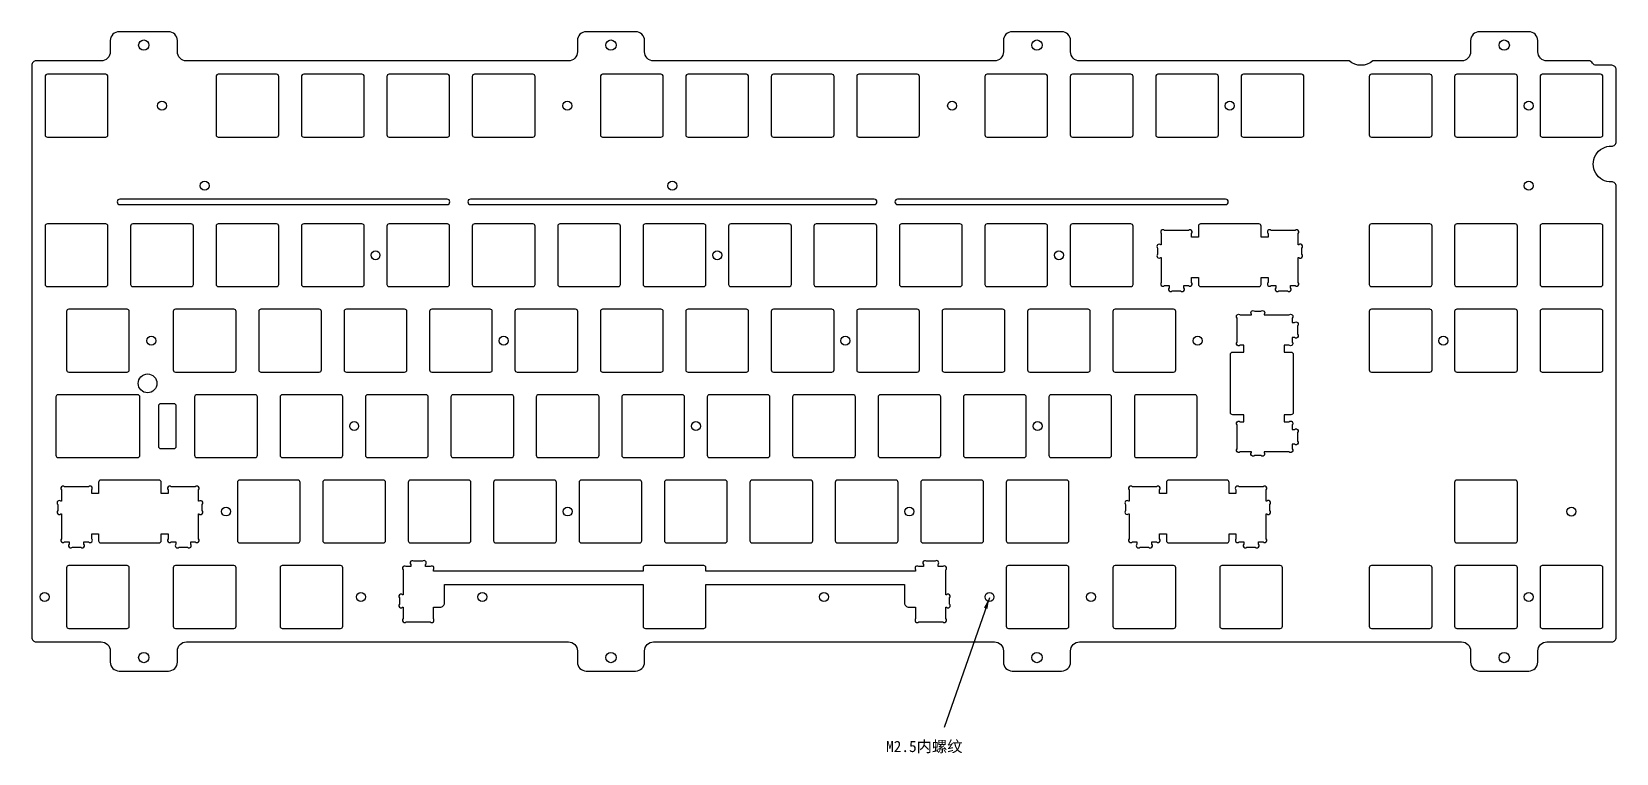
# Model space of a CAD drawing. Header units: millimetres. Extents: x 50 to 403, y 36 to 197.
import ezdxf

# ---------------------------------------------------------------- set-up
doc = ezdxf.new("R2010")
doc.units = ezdxf.units.MM
doc.styles.get("Standard").update_dxf_attribs({"font": 'arial.ttf'})
doc.dimstyles.new('ISO-25', dxfattribs={"dimtxt": 2.5, "dimasz": 2.5, "dimexe": 1.25, "dimexo": 0.625, "dimtad": 1, "dimtxsty": 'Standard', "dimcen": 2.5, "dimadec": 0, "dimazin": 0, "dimtfac": 1, "dimtmove": 0, "dimatfit": 3, "dimfxl": 1, "dimarcsym": 0})

msp = doc.modelspace()

# ---------------------------------------------------------------- linework, layer by layer
msp.add_lwpolyline([(343.69, 190.1), (283.59, 190.1, -0.414214), (281.59, 192.1), (281.59, 194.6, 0.414214), (279.59, 196.6), (268.59, 196.6, 0.414214), (266.59, 194.6), (266.59, 192.1, -0.414214), (264.59, 190.1), (188.59, 190.1, -0.414214), (186.59, 192.1), (186.59, 194.6, 0.414214), (184.59, 196.6), (173.59, 196.6, 0.414214), (171.59, 194.6), (171.59, 192.1, -0.414214), (169.59, 190.1), (84.41, 190.1, -0.414214), (82.41, 192.1), (82.41, 194.6, 0.414214), (80.41, 196.6), (69.41, 196.6, 0.414214), (67.41, 194.6), (67.41, 192.1, -0.414214), (65.41, 190.1), (50.91, 190.1, 0.414214), (49.91, 189.1), (49.91, 61.56, 0.414214), (50.91, 60.56), (65.41, 60.56, -0.414214), (67.41, 58.56), (67.41, 56.06, 0.414214), (69.41, 54.06), (80.41, 54.06, 0.414214), (82.41, 56.06), (82.41, 58.56, -0.414214), (84.41, 60.56), (169.59, 60.56, -0.414214), (171.59, 58.56), (171.59, 56.06, 0.414214), (173.59, 54.06), (184.59, 54.06, 0.414214), (186.59, 56.06), (186.59, 58.56, -0.414214), (188.59, 60.56), (264.59, 60.56, -0.414214), (266.59, 58.56), (266.59, 56.06, 0.414214), (268.59, 54.06), (279.59, 54.06, 0.414214), (281.59, 56.06), (281.59, 58.56, -0.414214), (283.59, 60.56), (368.78, 60.56, -0.414214), (370.78, 58.56), (370.78, 56.06, 0.414214), (372.78, 54.06), (383.78, 54.06, 0.414214), (385.78, 56.06), (385.78, 58.56, -0.414214), (387.78, 60.56), (402.28, 60.56, 0.414214), (403.28, 61.56), (403.28, 162.12, 0.425479), (402.22, 163.1, -1.021052), (402.21, 171.1, 0.435246), (403.28, 172.1), (403.28, 188.1, 0.414214), (402.28, 189.1), (398.86, 189.1, -0.267949), (398, 189.6, 0.267949), (397.13, 190.1), (387.78, 190.1, -0.414214), (385.78, 192.1), (385.78, 194.6, 0.414214), (383.78, 196.6), (372.78, 196.6, 0.414214), (370.78, 194.6), (370.78, 192.1, -0.414214), (368.78, 190.1), (348.98, 190.1, -0.377964)], format="xyb", close=True)
at = {"color": 3}
for points in [[(52.91, 186.6), (52.91, 173.6, 0.414214), (53.41, 173.1), (66.41, 173.1, 0.414214), (66.91, 173.6), (66.91, 186.6, 0.414214), (66.41, 187.1), (53.41, 187.1, 0.414214)], [(91.01, 186.6), (91.01, 173.6, 0.414214), (91.51, 173.1), (104.51, 173.1, 0.414214), (105.01, 173.6), (105.01, 186.6, 0.414214), (104.51, 187.1), (91.51, 187.1, 0.414214)], [(110.06, 186.6), (110.06, 173.6, 0.414214), (110.56, 173.1), (123.56, 173.1, 0.414214), (124.06, 173.6), (124.06, 186.6, 0.414214), (123.56, 187.1), (110.56, 187.1, 0.414214)], [(129.11, 186.6), (129.11, 173.6, 0.414214), (129.61, 173.1), (142.61, 173.1, 0.414214), (143.11, 173.6), (143.11, 186.6, 0.414214), (142.61, 187.1), (129.61, 187.1, 0.414214)], [(148.16, 186.6), (148.16, 173.6, 0.414214), (148.66, 173.1), (161.66, 173.1, 0.414214), (162.16, 173.6), (162.16, 186.6, 0.414214), (161.66, 187.1), (148.66, 187.1, 0.414214)], [(176.73, 186.6), (176.73, 173.6, 0.414214), (177.23, 173.1), (190.23, 173.1, 0.414214), (190.73, 173.6), (190.73, 186.6, 0.414214), (190.23, 187.1), (177.23, 187.1, 0.414214)], [(195.78, 186.6), (195.78, 173.6, 0.414214), (196.28, 173.1), (209.28, 173.1, 0.414214), (209.78, 173.6), (209.78, 186.6, 0.414214), (209.28, 187.1), (196.28, 187.1, 0.414214)], [(214.83, 186.6), (214.83, 173.6, 0.414214), (215.33, 173.1), (228.33, 173.1, 0.414214), (228.83, 173.6), (228.83, 186.6, 0.414214), (228.33, 187.1), (215.33, 187.1, 0.414214)], [(233.88, 186.6), (233.88, 173.6, 0.414214), (234.38, 173.1), (247.38, 173.1, 0.414214), (247.88, 173.6), (247.88, 186.6, 0.414214), (247.38, 187.1), (234.38, 187.1, 0.414214)], [(262.46, 186.6), (262.46, 173.6, 0.414214), (262.96, 173.1), (275.96, 173.1, 0.414214), (276.46, 173.6), (276.46, 186.6, 0.414214), (275.96, 187.1), (262.96, 187.1, 0.414214)], [(281.51, 186.6), (281.51, 173.6, 0.414214), (282.01, 173.1), (295.01, 173.1, 0.414214), (295.51, 173.6), (295.51, 186.6, 0.414214), (295.01, 187.1), (282.01, 187.1, 0.414214)], [(300.56, 186.6), (300.56, 173.6, 0.414214), (301.06, 173.1), (314.06, 173.1, 0.414214), (314.56, 173.6), (314.56, 186.6, 0.414214), (314.06, 187.1), (301.06, 187.1, 0.414214)], [(319.61, 186.6), (319.61, 173.6, 0.414214), (320.11, 173.1), (333.11, 173.1, 0.414214), (333.61, 173.6), (333.61, 186.6, 0.414214), (333.11, 187.1), (320.11, 187.1, 0.414214)], [(348.18, 186.6), (348.18, 173.6, 0.414214), (348.68, 173.1), (361.68, 173.1, 0.414214), (362.18, 173.6), (362.18, 186.6, 0.414214), (361.68, 187.1), (348.68, 187.1, 0.414214)], [(367.23, 186.6), (367.23, 173.6, 0.414214), (367.73, 173.1), (380.73, 173.1, 0.414214), (381.23, 173.6), (381.23, 186.6, 0.414214), (380.73, 187.1), (367.73, 187.1, 0.414214)], [(386.28, 186.6), (386.28, 173.6, 0.414214), (386.78, 173.1), (399.78, 173.1, 0.414214), (400.28, 173.6), (400.28, 186.6, 0.414214), (399.78, 187.1), (386.78, 187.1, 0.414214)], [(142.56, 158.06, 1), (142.56, 159.26), (69.56, 159.26, 1), (69.56, 158.06)], [(237.81, 158.06, 1), (237.81, 159.26), (147.76, 159.26, 1), (147.76, 158.06)], [(316.16, 158.06, 1), (316.16, 159.26), (243.01, 159.26, 1), (243.01, 158.06)], [(52.91, 153.26), (52.91, 140.26, 0.414214), (53.41, 139.76), (66.41, 139.76, 0.414214), (66.91, 140.26), (66.91, 153.26, 0.414214), (66.41, 153.76), (53.41, 153.76, 0.414214)], [(71.96, 153.26), (71.96, 140.26, 0.414214), (72.46, 139.76), (85.46, 139.76, 0.414214), (85.96, 140.26), (85.96, 153.26, 0.414214), (85.46, 153.76), (72.46, 153.76, 0.414214)], [(91.01, 153.26), (91.01, 140.26, 0.414214), (91.51, 139.76), (104.51, 139.76, 0.414214), (105.01, 140.26), (105.01, 153.26, 0.414214), (104.51, 153.76), (91.51, 153.76, 0.414214)], [(110.06, 153.26), (110.06, 140.26, 0.414214), (110.56, 139.76), (123.56, 139.76, 0.414214), (124.06, 140.26), (124.06, 153.26, 0.414214), (123.56, 153.76), (110.56, 153.76, 0.414214)], [(129.11, 153.26), (129.11, 140.26, 0.414214), (129.61, 139.76), (142.61, 139.76, 0.414214), (143.11, 140.26), (143.11, 153.26, 0.414214), (142.61, 153.76), (129.61, 153.76, 0.414214)], [(148.16, 153.26), (148.16, 140.26, 0.414214), (148.66, 139.76), (161.66, 139.76, 0.414214), (162.16, 140.26), (162.16, 153.26, 0.414214), (161.66, 153.76), (148.66, 153.76, 0.414214)], [(167.21, 153.26), (167.21, 140.26, 0.414214), (167.71, 139.76), (180.71, 139.76, 0.414214), (181.21, 140.26), (181.21, 153.26, 0.414214), (180.71, 153.76), (167.71, 153.76, 0.414214)], [(186.26, 153.26), (186.26, 140.26, 0.414214), (186.76, 139.76), (199.76, 139.76, 0.414214), (200.26, 140.26), (200.26, 153.26, 0.414214), (199.76, 153.76), (186.76, 153.76, 0.414214)], [(205.31, 153.26), (205.31, 140.26, 0.414214), (205.81, 139.76), (218.81, 139.76, 0.414214), (219.31, 140.26), (219.31, 153.26, 0.414214), (218.81, 153.76), (205.81, 153.76, 0.414214)], [(224.36, 153.26), (224.36, 140.26, 0.414214), (224.86, 139.76), (237.86, 139.76, 0.414214), (238.36, 140.26), (238.36, 153.26, 0.414214), (237.86, 153.76), (224.86, 153.76, 0.414214)], [(243.41, 153.26), (243.41, 140.26, 0.414214), (243.91, 139.76), (256.91, 139.76, 0.414214), (257.41, 140.26), (257.41, 153.26, 0.414214), (256.91, 153.76), (243.91, 153.76, 0.414214)], [(262.46, 153.26), (262.46, 140.26, 0.414214), (262.96, 139.76), (275.96, 139.76, 0.414214), (276.46, 140.26), (276.46, 153.26, 0.414214), (275.96, 153.76), (262.96, 153.76, 0.414214)], [(281.51, 153.26), (281.51, 140.26, 0.414214), (282.01, 139.76), (295.01, 139.76, 0.414214), (295.51, 140.26), (295.51, 153.26, 0.414214), (295.01, 153.76), (282.01, 153.76, 0.414214)], [(325.61, 140.7, 1), (326.31, 139.99), (327.33, 139.99), (327.33, 139.5, 1), (328.04, 138.79), (329.92, 138.79, 1.000141), (330.63, 139.5), (330.63, 139.99), (331.65, 139.99, 1.000141), (332.36, 140.7), (332.36, 146.26), (332.47, 146.26, 1.000099), (333.18, 146.97), (333.18, 148.35, 1.000099), (332.47, 149.06), (332.36, 149.06), (332.36, 151.58, 1.000141), (331.65, 152.29), (326.31, 152.29, 1), (325.61, 151.58), (325.61, 150.76), (324.08, 150.76), (324.08, 153.26, 0.414214), (323.58, 153.76), (310.58, 153.76, 0.414214), (310.08, 153.26), (310.08, 150.76), (308.56, 150.76), (308.56, 151.58, 1), (307.85, 152.29), (302.51, 152.29, 1), (301.81, 151.58), (301.81, 149.06), (301.69, 149.06, 1), (300.98, 148.35), (300.98, 146.97, 1), (301.69, 146.26), (301.81, 146.26), (301.81, 140.7, 1), (302.51, 139.99), (303.53, 139.99), (303.53, 139.5, 1), (304.24, 138.79), (306.12, 138.79, 1.000141), (306.83, 139.5), (306.83, 139.99), (307.85, 139.99, 1), (308.56, 140.7), (308.56, 141.76), (310.08, 141.76), (310.08, 140.26, 0.414214), (310.58, 139.76), (323.58, 139.76, 0.414214), (324.08, 140.26), (324.08, 141.76), (325.61, 141.76)], [(348.18, 153.26), (348.18, 140.26, 0.414214), (348.68, 139.76), (361.68, 139.76, 0.414214), (362.18, 140.26), (362.18, 153.26, 0.414214), (361.68, 153.76), (348.68, 153.76, 0.414214)], [(367.23, 153.26), (367.23, 140.26, 0.414214), (367.73, 139.76), (380.73, 139.76, 0.414214), (381.23, 140.26), (381.23, 153.26, 0.414214), (380.73, 153.76), (367.73, 153.76, 0.414214)], [(386.28, 153.26), (386.28, 140.26, 0.414214), (386.78, 139.76), (399.78, 139.76, 0.414214), (400.28, 140.26), (400.28, 153.26, 0.414214), (399.78, 153.76), (386.78, 153.76, 0.414214)], [(57.67, 134.21), (57.67, 121.21, 0.414214), (58.17, 120.71), (71.17, 120.71, 0.414214), (71.67, 121.21), (71.67, 134.21, 0.414214), (71.17, 134.71), (58.17, 134.71, 0.414214)], [(81.48, 134.21), (81.48, 121.21, 0.414214), (81.98, 120.71), (94.98, 120.71, 0.414214), (95.48, 121.21), (95.48, 134.21, 0.414214), (94.98, 134.71), (81.98, 134.71, 0.414214)], [(100.53, 134.21), (100.53, 121.21, 0.414214), (101.03, 120.71), (114.03, 120.71, 0.414214), (114.53, 121.21), (114.53, 134.21, 0.414214), (114.03, 134.71), (101.03, 134.71, 0.414214)], [(119.58, 134.21), (119.58, 121.21, 0.414214), (120.08, 120.71), (133.08, 120.71, 0.414214), (133.58, 121.21), (133.58, 134.21, 0.414214), (133.08, 134.71), (120.08, 134.71, 0.414214)], [(138.63, 134.21), (138.63, 121.21, 0.414214), (139.13, 120.71), (152.13, 120.71, 0.414214), (152.63, 121.21), (152.63, 134.21, 0.414214), (152.13, 134.71), (139.13, 134.71, 0.414214)], [(157.68, 134.21), (157.68, 121.21, 0.414214), (158.18, 120.71), (171.18, 120.71, 0.414214), (171.68, 121.21), (171.68, 134.21, 0.414214), (171.18, 134.71), (158.18, 134.71, 0.414214)], [(176.73, 134.21), (176.73, 121.21, 0.414214), (177.23, 120.71), (190.23, 120.71, 0.414214), (190.73, 121.21), (190.73, 134.21, 0.414214), (190.23, 134.71), (177.23, 134.71, 0.414214)], [(195.78, 134.21), (195.78, 121.21, 0.414214), (196.28, 120.71), (209.28, 120.71, 0.414214), (209.78, 121.21), (209.78, 134.21, 0.414214), (209.28, 134.71), (196.28, 134.71, 0.414214)], [(214.83, 134.21), (214.83, 121.21, 0.414214), (215.33, 120.71), (228.33, 120.71, 0.414214), (228.83, 121.21), (228.83, 134.21, 0.414214), (228.33, 134.71), (215.33, 134.71, 0.414214)], [(233.88, 134.21), (233.88, 121.21, 0.414214), (234.38, 120.71), (247.38, 120.71, 0.414214), (247.88, 121.21), (247.88, 134.21, 0.414214), (247.38, 134.71), (234.38, 134.71, 0.414214)], [(252.93, 134.21), (252.93, 121.21, 0.414214), (253.43, 120.71), (266.43, 120.71, 0.414214), (266.93, 121.21), (266.93, 134.21, 0.414214), (266.43, 134.71), (253.43, 134.71, 0.414214)], [(271.98, 134.21), (271.98, 121.21, 0.414214), (272.48, 120.71), (285.48, 120.71, 0.414214), (285.98, 121.21), (285.98, 134.21, 0.414214), (285.48, 134.71), (272.48, 134.71, 0.414214)], [(291.03, 134.21), (291.03, 121.21, 0.414214), (291.53, 120.71), (304.53, 120.71, 0.414214), (305.03, 121.21), (305.03, 134.21, 0.414214), (304.53, 134.71), (291.53, 134.71, 0.414214)], [(330.29, 109.65, -1), (331, 108.95), (331, 107.93), (331.49, 107.93, -1), (332.2, 107.22), (332.2, 105.34, -1.000141), (331.49, 104.63), (331, 104.63), (331, 103.61, -1.000141), (330.29, 102.91), (324.73, 102.91), (324.73, 102.79, -1.000099), (324.02, 102.08), (322.64, 102.08, -1.000099), (321.93, 102.79), (321.93, 102.91), (319.4, 102.91, -1.000141), (318.7, 103.61), (318.7, 108.95, -1), (319.4, 109.65), (320.23, 109.65), (320.23, 111.18), (317.73, 111.18, -0.414214), (317.23, 111.68), (317.23, 124.68, -0.414214), (317.73, 125.18), (320.23, 125.18), (320.23, 126.71), (319.4, 126.71, -1), (318.7, 127.41), (318.7, 132.75, -1), (319.4, 133.46), (321.93, 133.46), (321.93, 133.57, -1), (322.64, 134.28), (324.02, 134.28, -1), (324.73, 133.57), (324.73, 133.46), (330.29, 133.46, -1), (331, 132.75), (331, 131.73), (331.49, 131.73, -1), (332.2, 131.02), (332.2, 129.14, -1.000141), (331.49, 128.43), (331, 128.43), (331, 127.41, -1), (330.29, 126.71), (329.23, 126.71), (329.23, 125.18), (330.73, 125.18, -0.414214), (331.23, 124.68), (331.23, 111.68, -0.414214), (330.73, 111.18), (329.23, 111.18), (329.23, 109.65)], [(348.18, 134.21), (348.18, 121.21, 0.414214), (348.68, 120.71), (361.68, 120.71, 0.414214), (362.18, 121.21), (362.18, 134.21, 0.414214), (361.68, 134.71), (348.68, 134.71, 0.414214)], [(367.23, 134.21), (367.23, 121.21, 0.414214), (367.73, 120.71), (380.73, 120.71, 0.414214), (381.23, 121.21), (381.23, 134.21, 0.414214), (380.73, 134.71), (367.73, 134.71, 0.414214)], [(386.28, 134.21), (386.28, 121.21, 0.414214), (386.78, 120.71), (399.78, 120.71, 0.414214), (400.28, 121.21), (400.28, 134.21, 0.414214), (399.78, 134.71), (386.78, 134.71, 0.414214)], [(55.29, 102.16, 0.414214), (55.79, 101.66), (73.55, 101.66, 0.414214), (74.05, 102.16), (74.05, 115.16, 0.414214), (73.55, 115.66), (55.79, 115.66, 0.414214), (55.29, 115.16)], [(78.65, 103.66), (81.65, 103.66, 0.414214), (82.15, 104.16), (82.15, 113.16, 0.414214), (81.65, 113.66), (78.65, 113.66, 0.414214), (78.15, 113.16), (78.15, 104.16, 0.414214)], [(86.24, 115.16), (86.24, 102.16, 0.414214), (86.74, 101.66), (99.74, 101.66, 0.414214), (100.24, 102.16), (100.24, 115.16, 0.414214), (99.74, 115.66), (86.74, 115.66, 0.414214)], [(105.29, 115.16), (105.29, 102.16, 0.414214), (105.79, 101.66), (118.79, 101.66, 0.414214), (119.29, 102.16), (119.29, 115.16, 0.414214), (118.79, 115.66), (105.79, 115.66, 0.414214)], [(124.34, 115.16), (124.34, 102.16, 0.414214), (124.84, 101.66), (137.84, 101.66, 0.414214), (138.34, 102.16), (138.34, 115.16, 0.414214), (137.84, 115.66), (124.84, 115.66, 0.414214)], [(143.39, 115.16), (143.39, 102.16, 0.414214), (143.89, 101.66), (156.89, 101.66, 0.414214), (157.39, 102.16), (157.39, 115.16, 0.414214), (156.89, 115.66), (143.89, 115.66, 0.414214)], [(162.44, 115.16), (162.44, 102.16, 0.414214), (162.94, 101.66), (175.94, 101.66, 0.414214), (176.44, 102.16), (176.44, 115.16, 0.414214), (175.94, 115.66), (162.94, 115.66, 0.414214)], [(181.49, 115.16), (181.49, 102.16, 0.414214), (181.99, 101.66), (194.99, 101.66, 0.414214), (195.49, 102.16), (195.49, 115.16, 0.414214), (194.99, 115.66), (181.99, 115.66, 0.414214)], [(200.54, 115.16), (200.54, 102.16, 0.414214), (201.04, 101.66), (214.04, 101.66, 0.414214), (214.54, 102.16), (214.54, 115.16, 0.414214), (214.04, 115.66), (201.04, 115.66, 0.414214)], [(219.59, 115.16), (219.59, 102.16, 0.414214), (220.09, 101.66), (233.09, 101.66, 0.414214), (233.59, 102.16), (233.59, 115.16, 0.414214), (233.09, 115.66), (220.09, 115.66, 0.414214)], [(238.64, 115.16), (238.64, 102.16, 0.414214), (239.14, 101.66), (252.14, 101.66, 0.414214), (252.64, 102.16), (252.64, 115.16, 0.414214), (252.14, 115.66), (239.14, 115.66, 0.414214)], [(257.69, 115.16), (257.69, 102.16, 0.414214), (258.19, 101.66), (271.19, 101.66, 0.414214), (271.69, 102.16), (271.69, 115.16, 0.414214), (271.19, 115.66), (258.19, 115.66, 0.414214)], [(276.74, 115.16), (276.74, 102.16, 0.414214), (277.24, 101.66), (290.24, 101.66, 0.414214), (290.74, 102.16), (290.74, 115.16, 0.414214), (290.24, 115.66), (277.24, 115.66, 0.414214)], [(295.8, 115.16), (295.8, 102.16, 0.414214), (296.3, 101.66), (309.3, 101.66, 0.414214), (309.8, 102.16), (309.8, 115.16, 0.414214), (309.3, 115.66), (296.3, 115.66, 0.414214)], [(80.34, 83.55, 1), (81.04, 82.84), (82.06, 82.84), (82.06, 82.35, 1), (82.77, 81.64), (84.65, 81.64, 1.000141), (85.36, 82.35), (85.36, 82.84), (86.38, 82.84, 1.000141), (87.09, 83.55), (87.09, 89.11), (87.21, 89.11, 1.000099), (87.91, 89.82), (87.91, 91.2, 1.000099), (87.21, 91.91), (87.09, 91.91), (87.09, 94.43, 1.000141), (86.38, 95.14), (81.04, 95.14, 1), (80.34, 94.43), (80.34, 93.61), (78.81, 93.61), (78.81, 96.11, 0.414214), (78.31, 96.61), (65.31, 96.61, 0.414214), (64.81, 96.11), (64.81, 93.61), (63.29, 93.61), (63.29, 94.43, 1), (62.58, 95.14), (57.24, 95.14, 1), (56.54, 94.43), (56.54, 91.91), (56.42, 91.91, 1), (55.71, 91.2), (55.71, 89.82, 1), (56.42, 89.11), (56.54, 89.11), (56.54, 83.55, 1), (57.24, 82.84), (58.26, 82.84), (58.26, 82.35, 1), (58.97, 81.64), (60.85, 81.64, 1.000141), (61.56, 82.35), (61.56, 82.84), (62.58, 82.84, 1), (63.29, 83.55), (63.29, 84.61), (64.81, 84.61), (64.81, 83.11, 0.414214), (65.31, 82.61), (78.31, 82.61, 0.414214), (78.81, 83.11), (78.81, 84.61), (80.34, 84.61)], [(95.77, 96.11), (95.77, 83.11, 0.414214), (96.27, 82.61), (109.27, 82.61, 0.414214), (109.77, 83.11), (109.77, 96.11, 0.414214), (109.27, 96.61), (96.27, 96.61, 0.414214)], [(114.82, 96.11), (114.82, 83.11, 0.414214), (115.32, 82.61), (128.32, 82.61, 0.414214), (128.82, 83.11), (128.82, 96.11, 0.414214), (128.32, 96.61), (115.32, 96.61, 0.414214)], [(133.87, 96.11), (133.87, 83.11, 0.414214), (134.37, 82.61), (147.37, 82.61, 0.414214), (147.87, 83.11), (147.87, 96.11, 0.414214), (147.37, 96.61), (134.37, 96.61, 0.414214)], [(152.92, 96.11), (152.92, 83.11, 0.414214), (153.42, 82.61), (166.42, 82.61, 0.414214), (166.92, 83.11), (166.92, 96.11, 0.414214), (166.42, 96.61), (153.42, 96.61, 0.414214)], [(171.97, 96.11), (171.97, 83.11, 0.414214), (172.47, 82.61), (185.47, 82.61, 0.414214), (185.97, 83.11), (185.97, 96.11, 0.414214), (185.47, 96.61), (172.47, 96.61, 0.414214)], [(191.02, 96.11), (191.02, 83.11, 0.414214), (191.52, 82.61), (204.52, 82.61, 0.414214), (205.02, 83.11), (205.02, 96.11, 0.414214), (204.52, 96.61), (191.52, 96.61, 0.414214)], [(210.07, 96.11), (210.07, 83.11, 0.414214), (210.57, 82.61), (223.57, 82.61, 0.414214), (224.07, 83.11), (224.07, 96.11, 0.414214), (223.57, 96.61), (210.57, 96.61, 0.414214)], [(229.12, 96.11), (229.12, 83.11, 0.414214), (229.62, 82.61), (242.62, 82.61, 0.414214), (243.12, 83.11), (243.12, 96.11, 0.414214), (242.62, 96.61), (229.62, 96.61, 0.414214)], [(248.17, 96.11), (248.17, 83.11, 0.414214), (248.67, 82.61), (261.67, 82.61, 0.414214), (262.17, 83.11), (262.17, 96.11, 0.414214), (261.67, 96.61), (248.67, 96.61, 0.414214)], [(267.22, 96.11), (267.22, 83.11, 0.414214), (267.72, 82.61), (280.72, 82.61, 0.414214), (281.22, 83.11), (281.22, 96.11, 0.414214), (280.72, 96.61), (267.72, 96.61, 0.414214)], [(318.46, 83.55, 1), (319.17, 82.84), (320.19, 82.84), (320.19, 82.35, 1), (320.89, 81.64), (322.78, 81.64, 1.000141), (323.49, 82.35), (323.49, 82.84), (324.51, 82.84, 1.000141), (325.21, 83.55), (325.21, 89.11), (325.33, 89.11, 1.000099), (326.04, 89.82), (326.04, 91.2, 1.000099), (325.33, 91.91), (325.21, 91.91), (325.21, 94.43, 1.000141), (324.51, 95.14), (319.17, 95.14, 1), (318.46, 94.43), (318.46, 93.61), (316.94, 93.61), (316.94, 96.11, 0.414214), (316.44, 96.61), (303.44, 96.61, 0.414214), (302.94, 96.11), (302.94, 93.61), (301.41, 93.61), (301.41, 94.43, 1), (300.71, 95.14), (295.37, 95.14, 1), (294.66, 94.43), (294.66, 91.91), (294.54, 91.91, 1), (293.84, 91.2), (293.84, 89.82, 1), (294.54, 89.11), (294.66, 89.11), (294.66, 83.55, 1), (295.37, 82.84), (296.39, 82.84), (296.39, 82.35, 1), (297.09, 81.64), (298.98, 81.64, 1.000141), (299.69, 82.35), (299.69, 82.84), (300.71, 82.84, 1), (301.41, 83.55), (301.41, 84.61), (302.94, 84.61), (302.94, 83.11, 0.414214), (303.44, 82.61), (316.44, 82.61, 0.414214), (316.94, 83.11), (316.94, 84.61), (318.46, 84.61)], [(367.23, 96.11), (367.23, 83.11, 0.414214), (367.73, 82.61), (380.73, 82.61, 0.414214), (381.23, 83.11), (381.23, 96.11, 0.414214), (380.73, 96.61), (367.73, 96.61, 0.414214)], [(244.53, 73.33), (244.53, 69.26, 0.414214), (245.53, 68.26), (247.03, 68.26), (247.03, 65.74, 1), (247.74, 65.03), (253.07, 65.03, 1), (253.78, 65.74), (253.78, 68.26), (253.9, 68.26, 1), (254.61, 68.97), (254.61, 70.35, 1), (253.9, 71.06), (253.78, 71.06), (253.78, 76.62, 1), (253.07, 77.33), (252.05, 77.33), (252.05, 77.82, 1), (251.35, 78.53), (249.46, 78.53, 1.000141), (248.76, 77.82), (248.76, 77.33), (247.74, 77.33, 1), (247.03, 76.62), (247.03, 76.33), (200.26, 76.33), (200.26, 77.06, 0.414214), (199.76, 77.56), (186.76, 77.56, 0.414214), (186.26, 77.06), (186.26, 76.33), (139.48, 76.33), (139.48, 76.63, 1), (138.77, 77.33), (137.76, 77.33), (137.76, 77.82, 1), (137.05, 78.53), (135.16, 78.53, 1.000141), (134.46, 77.82), (134.46, 77.33), (133.44, 77.33, 1.000141), (132.73, 76.63), (132.73, 71.06), (132.61, 71.06, 1.000099), (131.91, 70.36), (131.91, 68.97, 1.000099), (132.61, 68.26), (132.73, 68.26), (132.73, 65.74, 1.000141), (133.44, 65.03), (138.77, 65.03, 1), (139.48, 65.74), (139.48, 68.26), (140.98, 68.26, 0.414214), (141.98, 69.26), (141.98, 73.33), (186.26, 73.33), (186.26, 64.06, 0.414214), (186.76, 63.56), (199.76, 63.56, 0.414214), (200.26, 64.06), (200.26, 73.33)], [(71.17, 77.56), (58.17, 77.56, 0.414214), (57.67, 77.06), (57.67, 64.06, 0.414214), (58.17, 63.56), (71.17, 63.56, 0.414214), (71.67, 64.06), (71.67, 77.06, 0.414214)], [(81.48, 77.06), (81.48, 64.06, 0.414214), (81.98, 63.56), (94.98, 63.56, 0.414214), (95.48, 64.06), (95.48, 77.06, 0.414214), (94.98, 77.56), (81.98, 77.56, 0.414214)], [(105.29, 77.06), (105.29, 64.06, 0.414214), (105.79, 63.56), (118.79, 63.56, 0.414214), (119.29, 64.06), (119.29, 77.06, 0.414214), (118.79, 77.56), (105.79, 77.56, 0.414214)], [(267.22, 77.06), (267.22, 64.06, 0.414214), (267.72, 63.56), (280.72, 63.56, 0.414214), (281.22, 64.06), (281.22, 77.06, 0.414214), (280.72, 77.56), (267.72, 77.56, 0.414214)], [(291.03, 77.06), (291.03, 64.06, 0.414214), (291.53, 63.56), (304.53, 63.56, 0.414214), (305.03, 64.06), (305.03, 77.06, 0.414214), (304.53, 77.56), (291.53, 77.56, 0.414214)], [(314.84, 77.06), (314.84, 64.06, 0.414214), (315.34, 63.56), (328.34, 63.56, 0.414214), (328.84, 64.06), (328.84, 77.06, 0.414214), (328.34, 77.56), (315.34, 77.56, 0.414214)], [(348.18, 77.06), (348.18, 64.06, 0.414214), (348.68, 63.56), (361.68, 63.56, 0.414214), (362.18, 64.06), (362.18, 77.06, 0.414214), (361.68, 77.56), (348.68, 77.56, 0.414214)], [(367.23, 77.06), (367.23, 64.06, 0.414214), (367.73, 63.56), (380.73, 63.56, 0.414214), (381.23, 64.06), (381.23, 77.06, 0.414214), (380.73, 77.56), (367.73, 77.56, 0.414214)], [(386.28, 77.06), (386.28, 64.06, 0.414214), (386.78, 63.56), (399.78, 63.56, 0.414214), (400.28, 64.06), (400.28, 77.06, 0.414214), (399.78, 77.56), (386.78, 77.56, 0.414214)]]:
    msp.add_lwpolyline(points, format="xyb", close=True, dxfattribs=at)
for centre, radius in [((74.91, 193.6), 1.15), ((179.09, 193.6), 1.15), ((274.09, 193.6), 1.15), ((378.28, 193.6), 1.15), ((75.75, 118.19), 2.09), ((74.91, 57.06), 1.15), ((179.09, 57.06), 1.15), ((274.09, 57.06), 1.15), ((378.28, 57.06), 1.15)]:
    msp.add_circle(centre, radius, dxfattribs=at)
msp.add_circle((74.91, 193.6), 1.15)
at = {"color": 1}
for centre in [(78.96, 180.1), (169.35, 180.1), (255.17, 180.1), (317.08, 180.1), (383.76, 180.1), (88.48, 162.26), (192.78, 162.26), (383.76, 162.26), (126.58, 146.76), (202.78, 146.76), (278.98, 146.76), (76.57, 127.71), (155.16, 127.71), (231.36, 127.71), (309.94, 127.71), (364.71, 127.71), (121.82, 108.66), (198.02, 108.66), (274.22, 108.66), (93.24, 89.62), (169.44, 89.62), (245.64, 89.62), (393.28, 89.61), (52.78, 70.57), (123.32, 70.56), (150.39, 70.56), (226.59, 70.56), (263.5, 70.56), (286.12, 70.56), (383.76, 70.56)]:
    msp.add_circle(centre, 1, dxfattribs=at)

# ---------------------------------------------------------------- texts
at = {"color": 1, "insert": (240.45, 38.49), "char_height": 2.5, "attachment_point": 1}
msp.add_mtext_dynamic_manual_height_columns('{\\fSimSun|b0|i0|c134|p2;M2.5内螺纹}', width=26.3209, gutter_width=12.5, heights=[0], dxfattribs=at)

# ---------------------------------------------------------------- leaders
at = {"color": 1}
msp.add_leader([(263.47, 70.39), (253.36, 41.43)], dimstyle='ISO-25', override={"dimgap": 0.625, "dimtad": 0}, dxfattribs=at)

doc.saveas('drawing.dxf')
